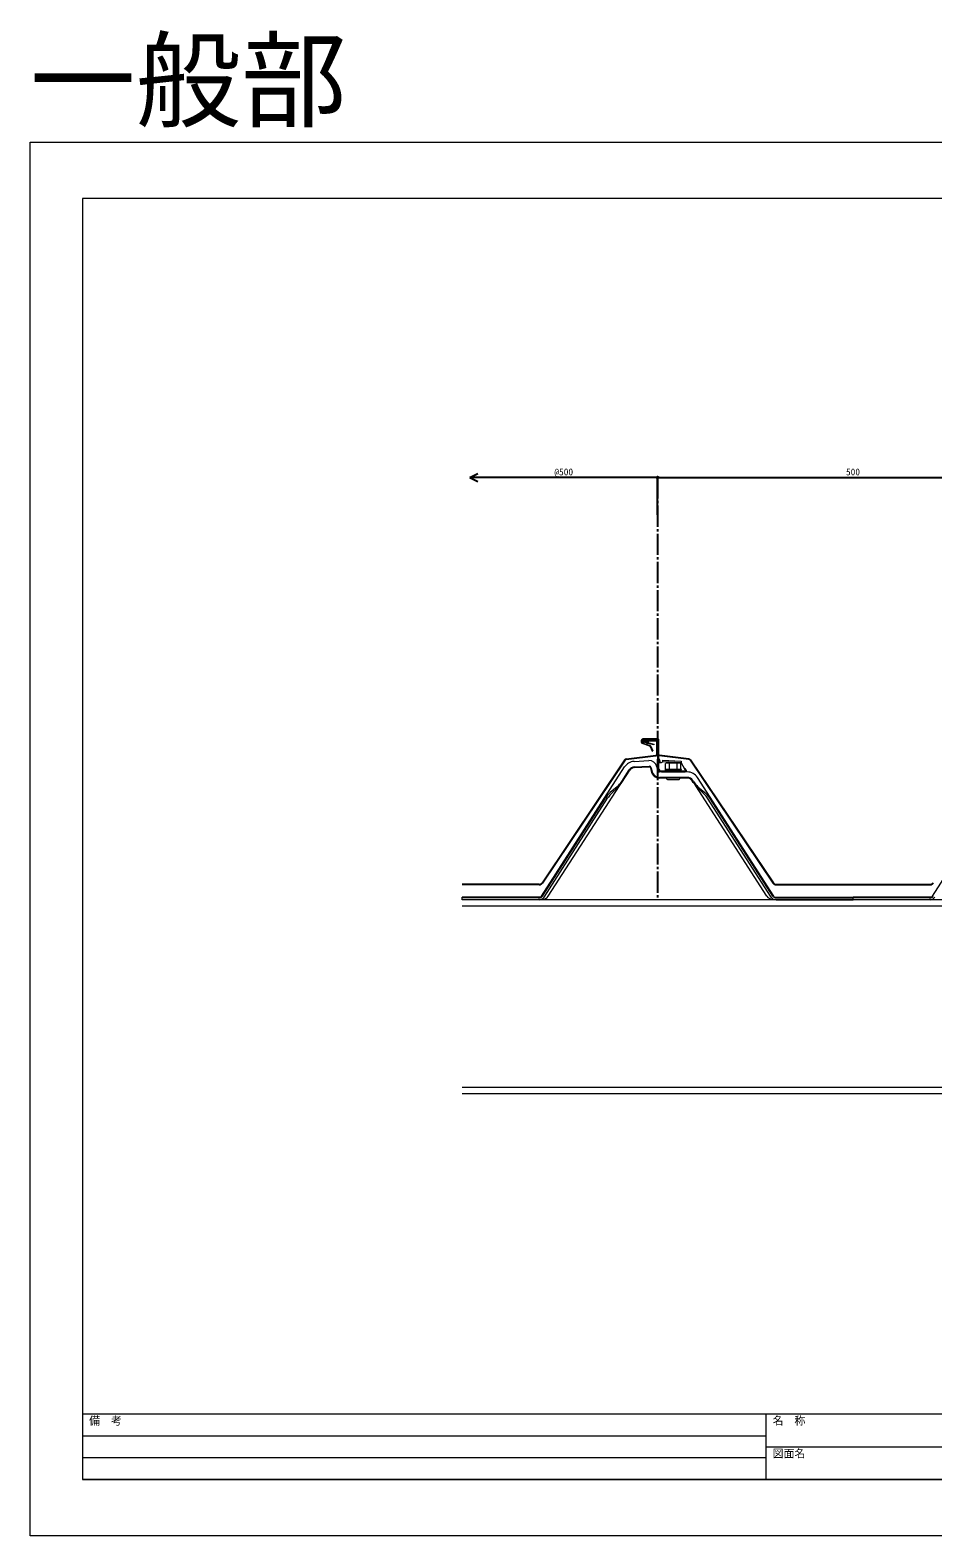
# Model space of a CAD drawing. Units: millimetres at full size, sheet at 1:3; details may follow other scales. Extents: x -1262 to 1258, y -891 to 1034.
# Drawn here: x -1262 to -107, y -891 to 1034 of the extents above; entities that cross this region are included whole.
import ezdxf
from ezdxf.enums import TextEntityAlignment as Align

# ---------------------------------------------------------------- set-up
doc = ezdxf.new("R2010")
doc.units = ezdxf.units.MM
doc.header["$LTSCALE"] = 3
doc.linetypes.add('CHAIN2', pattern=[12, 9, -1, 1, -1])
for name, color, linetype, lineweight in [('0-0_補助1', 4, 'Continuous', 5), ('0-4_寸法線1', 5, 'Continuous', 25), ('0-B_屋根1', 6, 'Continuous', 20), ('2-A_タイトフレーム', 3, 'Continuous', 9), ('3-0_吊子', 7, 'Continuous', 5), ('4-2_H鋼1', 2, 'Continuous', 18), ('5-B_枠2', 4, 'Continuous', 5)]:
    doc.layers.add(name, color=color, linetype=linetype, lineweight=lineweight)
doc.layers.add('D-C_補助線1', color=4, linetype='Continuous')
doc.styles.add('Arial', font='')
doc.styles.add('ＭＳ ゴシック', font='')
doc.styles.get('Arial').set_extended_font_data('Arial')
doc.styles.get('ＭＳ ゴシック').set_extended_font_data('MS Gothic')

msp = doc.modelspace()

# ---------------------------------------------------------------- linework, layer by layer
at = {"layer": '0-0_補助1'}
for p, q in [((-1194.647, -735), (1191.647, -735)), ((-320.3, -735), (-320.3, -819)), ((-1194.647, -763), (-320.3, -763)), ((-320.3, -777), (651.647, -777)), ((-1194.647, -791), (-320.3, -791)), ((-1194.647, -819), (1191.647, -819)), ((1191.647, -819), (-1194.647, -819))]:
    msp.add_line(p, q, dxfattribs=at)
msp.add_lwpolyline([(1191.647, 819), (-1194.647, 819), (-1194.647, -819)], dxfattribs=at)
at = {"layer": '0-4_寸法線1'}
for p, q in [((-698.821, 462.211), (-688.821, 467.211)), ((-698.821, 462.211), (-688.821, 457.211)), ((-458.821, 462.211), (-698.821, 462.211)), ((-698.821, 462.149), (-698.821, 462.031)), ((-458.821, 414.274), (-458.821, 462.391)), ((-458.821, 462.211), (41.179, 462.211)), ((-458.821, 462.149), (-458.821, 462.031))]:
    msp.add_line(p, q, dxfattribs=at)
at = {"layer": '0-4_寸法線1', "linetype": 'CHAIN2'}
msp.add_line((-458.821, 462.211), (-458.821, -77.789), dxfattribs=at)
at = {"layer": '0-4_寸法線1'}
msp.add_circle((-458.821, 462.211), 1.05, dxfattribs=at)
msp.add_circle((-458.821, 462.211), 1.05, dxfattribs=at)
at = {"layer": '0-B_屋根1'}
for p, q in [((-468.909, 118.606), (-478.458, 122.082)), ((-478.082, 122.797), (-468.635, 119.358)), ((-458.421, 128.011), (-476.621, 128.011)), ((-458.421, 127.211), (-476.621, 127.211)), ((-475.721, 127.211), (-461.221, 127.211)), ((-475.721, 126.411), (-461.221, 126.411)), ((-475.721, 124.475), (-470.721, 124.475)), ((-475.721, 123.675), (-470.721, 123.675)), ((-470.721, 124.475), (-470.721, 123.675)), ((-467.62, 118.427), (-464.836, 112.459)), ((-460.221, 125.411), (-460.221, 107.929)), ((-459.421, 125.411), (-459.421, 107.929)), ((-458.221, 107.929), (-458.221, 127.011)), ((-457.421, 107.929), (-457.421, 127.011)), ((-501.088, 101.071), (-606.631, -55.932)), ((-500.424, 100.625), (-605.967, -56.378)), ((-498.957, 102.376), (-461.102, 106.937)), ((-498.861, 101.581), (-461.102, 106.131)), ((-418.779, 101.581), (-456.637, 106.142)), ((-418.684, 102.375), (-456.541, 106.937)), ((-417.218, 100.626), (-311.407, -56.383)), ((-416.555, 101.073), (-310.744, -55.936)), ((-610.108, -57.789), (-708.821, -57.789)), ((-610.107, -58.589), (-708.821, -58.589)), ((-307.271, -58.589), (-110.107, -58.589)), ((-307.27, -57.789), (-110.108, -57.789))]:
    msp.add_line(p, q, dxfattribs=at)
msp.add_lwpolyline([(-468.345, 118.089), (-465.561, 112.121), (-464.836, 112.459)], dxfattribs=at)
for centre, radius, start, end in [((-476.621, 124.762), 3.249, 90, 235.57982), ((-476.621, 124.762), 2.449, 90.00009, 233.37631), ((-475.721, 125.443), 1.768, 90, 270), ((-475.721, 125.443), 0.968, 90, 270), ((-469.251, 117.667), 1, 25, 70), ((-469.251, 117.667), 1.8, 25, 70), ((-461.221, 125.411), 1.8, 0, 90), ((-461.221, 125.411), 1, 0, 90), ((-458.421, 127.011), 1, 0, 90), ((-458.421, 127.011), 0.2, 0, 90), ((-498.598, 99.397), 3, 96.86999, 146.0895), ((-498.598, 99.397), 2.2, 96.86999, 146.0895), ((-461.221, 107.929), 1, 276.86999, 0), ((-461.221, 107.929), 1.8, 276.86999, 0), ((-456.421, 107.929), 1.8, 180, 263.13001), ((-456.421, 107.929), 1, 180, 263.13001), ((-419.042, 99.397), 2.2, 33.97654, 83.13001), ((-419.042, 99.397), 3, 33.97654, 83.13001), ((-610.117, -53.589), 4.2, 270.11492, 326.0895), ((-610.117, -53.589), 5, 270.11492, 326.0895), ((-307.261, -53.589), 5, 213.97654, 270.11492), ((-307.261, -53.589), 4.2, 213.97654, 270.11492), ((-110.117, -53.589), 4.2, 270.11492, 326.0895), ((-110.117, -53.589), 5, 270.11492, 326.0895)]:
    msp.add_arc(centre, radius, start, end, dxfattribs=at)
at = {"layer": '2-A_タイトフレーム'}
for p, q in [((-488.895, 99.135), (-469.835, 100.134)), ((-607.345, -72.995), (-501.117, 92.045)), ((-504.743, 73.391), (-495.191, 88.231)), ((-504.509, 72.174), (-494.472, 87.768)), ((-488.526, 92.097), (-469.467, 93.096)), ((-488.481, 91.243), (-469.422, 92.242)), ((-467.765, 90.924), (-467.041, 86.818)), ((-466.923, 91.073), (-466.199, 86.966)), ((-459.983, 92.297), (-459.258, 88.19)), ((-420.905, 85.711), (-456.304, 85.711)), ((-420.905, 78.663), (-456.304, 78.663)), ((-420.905, 77.808), (-456.304, 77.808)), ((-310.298, -72.995), (-407.871, 78.6)), ((-107.345, -72.995), (-1.117, 92.045)), ((-598.653, -73.348), (-507.608, 68.103)), ((-510.489, 66.813), (-519.378, 59.223)), ((-508.906, 66.734), (-518.62, 57.061)), ((-413.099, 72.121), (-414.517, 74.323)), ((-412.867, 73.34), (-413.798, 74.786)), ((-318.99, -73.348), (-410.034, 68.103)), ((-408.737, 66.734), (-399.022, 57.061)), ((-407.153, 66.813), (-398.264, 59.223)), ((-606.118, -72.995), (-525.604, 52.096)), ((-604.028, -74.348), (-522.679, 52.039)), ((-313.615, -74.348), (-394.964, 52.039)), ((-311.524, -72.995), (-392.039, 52.096)), ((-708.821, -77.789), (-708.821, -74.289)), ((-608.549, -74.289), (-708.821, -74.289)), ((-610.323, -75.289), (-708.821, -75.289)), ((-604.959, -76.789), (-606.592, -76.789)), ((-312.683, -76.789), (-311.05, -76.789)), ((-309.093, -74.289), (-208.689, -74.289)), ((-307.32, -75.289), (-208.689, -75.289)), ((-208.821, -77.789), (-208.821, -74.289)), ((-108.549, -74.289), (-208.821, -74.289)), ((-110.323, -75.289), (-208.821, -75.289)), ((-208.689, -77.789), (-208.689, -74.289)), ((-610.334, -77.789), (-708.821, -77.789)), ((-307.32, -77.789), (-208.689, -77.789)), ((-110.334, -77.789), (-208.821, -77.789))]:
    msp.add_line(p, q, dxfattribs=at)
for centre, radius, start, end in [((-488.084, 83.656), 15.5, 93, 147.23277), ((-469.338, 90.647), 9.5, 10, 93), ((-488.084, 83.656), 8.452, 93, 147.23277), ((-488.084, 83.656), 7.597, 93, 147.23277), ((-469.338, 90.647), 2.452, 10, 93), ((-469.338, 90.647), 1.597, 10, 93), ((-456.304, 88.711), 10.903, 190, 270), ((-456.304, 88.711), 10.048, 190, 270), ((-456.304, 88.711), 3, 190, 270), ((-420.905, 70.211), 15.5, 32.76723, 90), ((-420.905, 70.211), 8.452, 32.76723, 90), ((-420.905, 70.211), 7.597, 32.76723, 90), ((-498.275, 34.506), 32.5, 130.49043, 147.23277), ((-529.969, 89.628), 30, 310.49043, 327.23277), ((-531.837, 89.764), 32.5, 314.87755, 327.23277), ((-385.805, 89.764), 32.5, 212.76723, 225.12245), ((-387.674, 89.628), 30, 212.76723, 229.50957), ((-419.367, 34.506), 32.5, 32.76723, 49.50957), ((-497.452, 35.802), 30, 134.87755, 147.23277), ((-420.19, 35.802), 30, 32.76723, 45.12245), ((-611.549, -70.289), 5, 270, 327.23277), ((-610.334, -70.289), 7.5, 270, 327.23277), ((-610.323, -70.289), 5, 270, 327.23277), ((-604.959, -69.289), 7.5, 270, 327.23277), ((-312.683, -69.289), 7.5, 212.76723, 270), ((-307.308, -70.289), 7.5, 212.76723, 270), ((-307.32, -70.289), 5, 212.76723, 270), ((-306.093, -70.289), 5, 212.76723, 270), ((-111.549, -70.289), 5, 270, 327.23277), ((-110.334, -70.289), 7.5, 270, 327.23277), ((-110.323, -70.289), 5, 270, 327.23277)]:
    msp.add_arc(centre, radius, start, end, dxfattribs=at)
at = {"layer": '3-0_吊子'}
for p, q in [((-473.744, 124.121), (-473.744, 124.211)), ((-473.18, 122.721), (-473.276, 122.835)), ((-472.544, 124.011), (-472.544, 123.83)), ((-472.302, 123.541), (-472.544, 123.83)), ((-472.093, 122.057), (-471.938, 122.021)), ((-463.681, 120.139), (-471.938, 122.021)), ((-461.321, 126.211), (-471.744, 126.211)), ((-471.689, 123.196), (-463.414, 121.309)), ((-461.321, 125.011), (-471.544, 125.011)), ((-463.414, 121.309), (-463.681, 120.139)), ((-458.821, 122.511), (-458.821, 90.911)), ((-458.821, 119.338), (-457.621, 119.338)), ((-457.621, 122.528), (-457.621, 90.911)), ((-457.621, 103.711), (-456.338, 101.145)), ((-457.621, 97.711), (-453.731, 97.711)), ((-456.021, 99.803), (-456.021, 97.711)), ((-452.628, 100.65), (-452.733, 98.659)), ((-452.712, 99.052), (-428.745, 97.796)), ((-452.628, 100.65), (-428.661, 99.393)), ((-447.071, 97.211), (-448.636, 96.308)), ((-448.636, 89.211), (-448.636, 96.308)), ((-447.071, 97.211), (-430.571, 97.211)), ((-443.729, 89.211), (-443.729, 96.308)), ((-433.914, 89.211), (-433.914, 96.308)), ((-430.571, 97.211), (-429.006, 96.308)), ((-429.006, 89.211), (-429.006, 96.308)), ((-428.661, 99.393), (-428.745, 97.796)), ((-423.621, 88.511), (-428.745, 97.796)), ((-453.621, 86.911), (-423.621, 86.911)), ((-453.621, 85.711), (-423.621, 85.711)), ((-449.321, 88.703), (-444.248, 89.203)), ((-449.321, 88.703), (-449.142, 86.882)), ((-428.498, 86.911), (-449.142, 86.911)), ((-448.636, 89.211), (-429.006, 89.211)), ((-447.321, 77.808), (-447.321, 77.211)), ((-430.321, 77.808), (-430.321, 77.211)), ((-428.498, 86.911), (-428.321, 88.703)), ((-424.449, 90.011), (-424.421, 90.011)), ((-423.621, 88.511), (-423.621, 86.911)), ((-422.421, 88.011), (-422.421, 86.911)), ((-446.321, 76.211), (-431.321, 76.211))]:
    msp.add_line(p, q, dxfattribs=at)
msp.add_lwpolyline([(-449.321, 88.703), (-428.321, 88.703), (-433.395, 89.203)], dxfattribs=at)
for centre, radius, start, end in [((-471.744, 124.211), 2, 90, 180), ((-471.744, 124.121), 2, 180, 220), ((-471.648, 124.007), 2, 220.00029, 257.15662), ((-471.544, 124.011), 1, 90, 180), ((-471.536, 124.184), 1, 220, 261.15659), ((-461.321, 122.511), 3.7, 0, 90), ((-461.321, 122.511), 2.5, 0, 90), ((-459.021, 99.803), 3, 0, 26.56505), ((-453.731, 98.711), 1, 270, 357), ((-446.183, 92.058), 4.907, 59.99994, 120.00006), ((-438.821, 83.432), 13.779, 69.13594, 110.86406), ((-431.46, 92.058), 4.907, 59.99994, 120.00006), ((-453.621, 90.911), 5.2, 180, 270), ((-453.621, 90.911), 4, 180, 270), ((-446.321, 77.211), 1, 180, 270), ((-444.071, 87.411), 1.8, 90, 95.62833), ((-433.571, 87.411), 1.8, 84.37167, 90), ((-431.321, 77.211), 1, 270, 0), ((-424.421, 88.011), 2, 0, 90), ((-423.621, 86.911), 1.2, 270, 0)]:
    msp.add_arc(centre, radius, start, end, dxfattribs=at)
at = {"layer": '4-2_H鋼1'}
for p, q in [((791.311, -77.789), (-708.821, -77.789)), ((791.311, -85.789), (-708.821, -85.789)), ((791.311, -317.789), (-708.821, -317.789)), ((791.311, -325.789), (-708.821, -325.789))]:
    msp.add_line(p, q, dxfattribs=at)
at = {"layer": '5-B_枠2'}
msp.add_lwpolyline([(-1261.5, 891), (1258.5, 891), (1258.5, -891), (-1261.5, -891)], close=True, dxfattribs=at)

# ---------------------------------------------------------------- texts
at = {"layer": '0-0_補助1', "style": 'Arial'}
for s, p in [('備\u3000考', (-1185.974, -751.913)), ('名\u3000称', (-311.626, -751.913)), ('図面名', (-311.626, -793.913))]:
    msp.add_text(s, height=10.23, dxfattribs=at).set_placement(p, align=Align.BOTTOM_LEFT)
at = {"layer": '0-4_寸法線1', "style": 'ＭＳ ゴシック'}
for s, p in [('@500', (-590.821, 462.211)), ('500', (-217.821, 462.211))]:
    msp.add_text(s, height=8.798, dxfattribs=at).set_placement(p, align=Align.BOTTOM_LEFT)
at = {"layer": 'D-C_補助線1', "style": 'ＭＳ ゴシック'}
msp.add_text('一般部', height=98.97, dxfattribs=at).set_placement((-1261.5, 891), align=Align.BOTTOM_LEFT)

doc.saveas('drawing.dxf')
